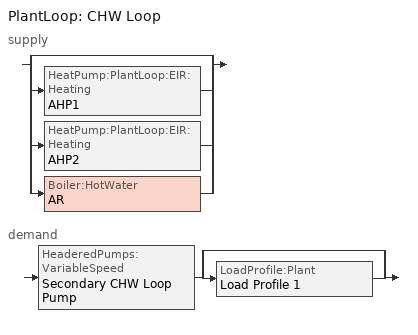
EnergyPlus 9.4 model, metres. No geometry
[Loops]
PlantLoop 'CHW Loop'
 supply: split
  | bypass
  | HeatPump:PlantLoop:EIR:Heating 'AHP1'
  | HeatPump:PlantLoop:EIR:Heating 'AHP2'
  | Boiler:HotWater 'AR'
 demand: HeaderedPumps:VariableSpeed 'Secondary CHW Loop Pump' > split
  | bypass
  | LoadProfile:Plant 'Load Profile 1'
[Site:Location]
JSBC2O18 (O1-O1:31-12)  (01-01:31-12): Latitude {deg}=35.7; Longitude {deg}=139.8; Time Zone {hr}=9; Elevation {m}=0
[Building]
Building: North Axis {deg}=0; Terrain=Suburbs; Loads Convergence Tolerance Value {W}=.04; Temperature Convergence Tolerance Value {deltaC}=.4; Solar Distribution=FullExterior; Maximum Number of Warmup Days=25; Minimum Number of Warmup Days=6
[PlantLoop]
CHW Loop: Fluid Type=Water; Plant Equipment Operation Scheme=CHW Loop Operation; Maximum Loop Temperature {C}=80; Minimum Loop Temperature {C}=0; Maximum Loop Flow Rate {m3/s}=0.05385; Minimum Loop Flow Rate {m3/s}=0; Plant Loop Volume {m3}=autocalculate; Load Distribution Scheme=SequentialUniformPLR; Plant Loop Demand Calculation Scheme=SingleSetpoint; Common Pipe Simulation=None; Pressure Simulation Type=None
[PlantEquipmentOperationSchemes]
CHW Loop Operation: Control Scheme 1=CHW Loop Scheme 1; Control Scheme 1 Schedule=On 24/7
[PlantEquipmentOperation:HeatingLoad]
CHW Loop Scheme 1: 0, 270000, CHW Loop Scheme 1 Range 1 Equipment List, 270000, 540000, CHW Loop Scheme 1 Range 2 Equipment List, 540000, 1500000, CHW Loop Scheme 1 Range 3 Equipment List
[PlantEquipmentList]
CHW Loop Scheme 1 Range 1 Equipment List: AHP1
CHW Loop Scheme 1 Range 2 Equipment List: AHP1, AHP2
CHW Loop Scheme 1 Range 3 Equipment List: AHP1, AHP2, AR
[HeaderedPumps:VariableSpeed]
Secondary CHW Loop Pump: Total Design Flow Rate {m3/s}=0.05385; Number of Pumps in Bank=1; Flow Sequencing Control Scheme=SEQUENTIAL; Design Pump Head {Pa}=317000; Design Power Consumption {W}=28149; Motor Efficiency=0.883; Fraction of Motor Inefficiencies to Fluid Stream=0; Coefficient 1 of the Part Load Performance Curve=0.125403; Coefficient 2 of the Part Load Performance Curve=0.874597; Coefficient 3 of the Part Load Performance Curve=0; Coefficient 4 of the Part Load Performance Curve=0; Minimum Flow Rate {m3/s}=0; Pump Control Type=Intermittent
[LoadProfile:Plant]
Load Profile 1: Load Schedule=Load Profile 1 Load Schedule; Peak Flow Rate {m3/s}=0.05385; Flow Rate Fraction Schedule=Load Profile 1 Flow Frac Schedule
[HeatPump:PlantLoop:EIR:Heating]
AHP1; AHP2: AirSource, 0.014333, autosize, 300000, 3, Air cooled CentCapFT, Air cooled CentEIRFT, Air cooled CentEIRFPLR
[Boiler:HotWater]
Boiler=AR; Fuel Type=Electricity; Nominal Capacity {W}=527000; Nominal Thermal Efficiency=0.8711; Max Design Boiler Water Flow Rate {m3/s}=0.0252; Minimum Part Load Ratio=0.1; Maximum Part Load Ratio=1; Optimum Part Load Ratio=1; Temp Upper Limit Water Outlet {C}=80; Boiler Flow Mode=ConstantFlow; Parasitic Electric Load {W}=5100
[AvailabilityManager:Scheduled]
CHW Loop Availability: Schedule=HVAC schedule
[SetpointManager:Scheduled] Control Variable=Temperature; Schedule=Hot Water flow set point temperature: Always 45.0 C
Name | Setpoint Node or NodeList
CHW Loop Demand Side Setpoint Manager | CHW Loop Demand Side Setpoint Manager Node List
CHW Loop Supply Side Setpoint Manager | CHW Loop Supply Side Setpoint Manager Node List
[Schedule:Compact]
On 24/7; HVAC schedule: Through: 12/31, For: AllDays, Until: 24:00, 1
Hot Water flow set point temperature: Always 45.0 C: Through: 1/3, For: AllDays, Until: 24:00, 45, Through: 12/31, For: AllDays, Until: 24:00, 43
Load Profile 1 Load Schedule: THROUGH: 1/2, FOR: AllDays, UNTIL: 24:00, 1127000, THROUGH: 12/31, FOR: AllDays, UNTIL: 24:00, 338100
Load Profile 1 Flow Frac Schedule: THROUGH: 1/2, FOR: AllDays, UNTIL: 24:00, 1, THROUGH: 12/31, FOR: AllDays, UNTIL: 24:00, 0.3
[Schedule:Day:Hourly]
0: 0, 0, 0, 0, 0, 0, 0, 0, 0, 0, 0, 0, 0, 0, 0, 0, 0, 0, 0, 0, 0, 0, 0, 0
[Curve:Biquadratic] Minimum Value of x=43; Maximum Value of x=51; Minimum Value of y=-5; Maximum Value of y=15
Name | Coefficient1 Constant | Coefficient2 x | Coefficient3 x**2 | Coefficient4 y | Coefficient5 y**2 | Coefficient6 x*y | Minimum Curve Output | Maximum Curve Output
Air cooled CentCapFT | 0.902477 | 0.00484736 | -0.000125008 | 0.0316308 | 2.21421e-05 | -0.000290299 | 0.74 | 1.18
Air cooled CentEIRFT | 1.13366 | -0.0301634 | 0.000687558 | -0.00618857 | 0.000260536 | -0.000431875 | 0.79 | 1.53
[Curve:Quadratic]
Air cooled CentEIRFPLR: Coefficient1 Constant=0.7494; Coefficient2 x=0.0802; Coefficient3 x**2=0.3316; Minimum Value of x=0; Maximum Value of x=1; Minimum Curve Output=0; Maximum Curve Output=1
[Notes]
Hourly weather file: C:\ProgramData\DesignBuilder\Weather Data\Tokyo.epw
off heating day
off cooling day
used in seasonal schedules
